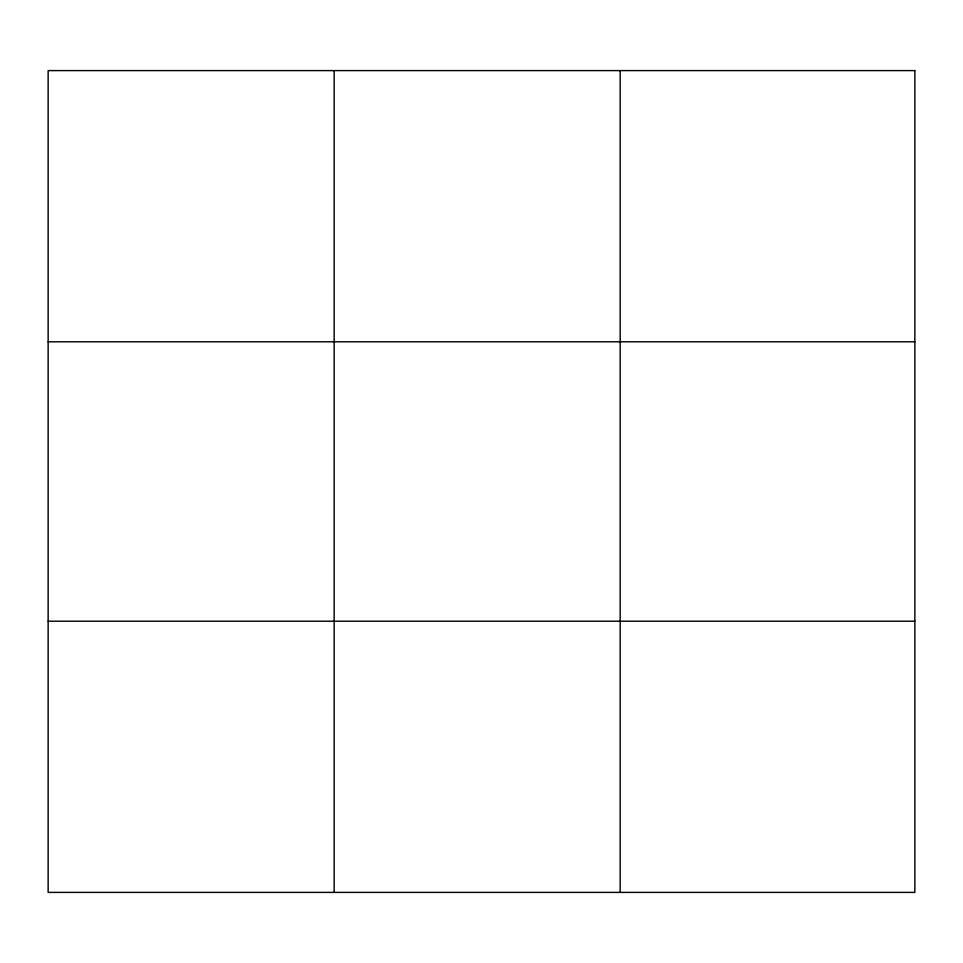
<?xml version="1.0" encoding="UTF-8"?>
<svg xmlns="http://www.w3.org/2000/svg" width="963" height="963" viewBox="0 0 963 963"><rect width="100%" height="100%" fill="white"/><g stroke="black" fill="none" stroke-linecap="round" stroke-linejoin="round"><path stroke-width="1.44" d="M334.161 70.6L334.161 892.4M620.172 70.6L620.172 892.4M48.15 341.793L914.85 341.793M48.15 621.207L914.85 621.207M914.85 70.6L914.85 892.4L48.15 892.4L48.15 70.6L914.85 70.6"/></g></svg>
